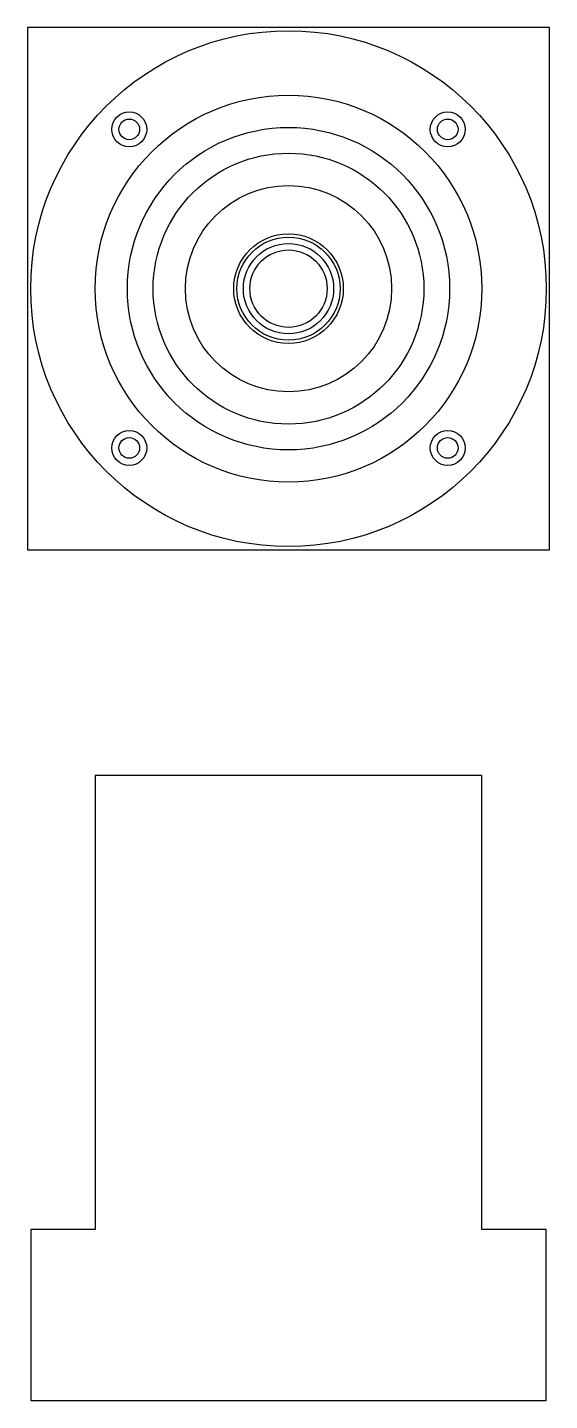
# Model space of a CAD drawing. Header units: millimetres. Extents: x 80 to 160, y 74 to 286.
import ezdxf

# ---------------------------------------------------------------- set-up
doc = ezdxf.new("R2010")
doc.units = ezdxf.units.MM
doc.layers.add('GEOMETRY', color=7, linetype='Continuous')

msp = doc.modelspace()

# ---------------------------------------------------------------- linework, layer by layer
at = {"layer": 'GEOMETRY'}
for points in [[(79.5, 205.4), (160.5, 205.4), (160.5, 286.4), (79.5, 286.4)], [(80, 73.5), (160, 73.5), (160, 100), (150, 100), (150, 170.4), (90, 170.4), (90, 100), (80, 100)]]:
    msp.add_lwpolyline(points, close=True, dxfattribs=at)
for centre, radius in [((120, 245.9), 40), ((120, 245.9), 30), ((95.3, 270.6), 2.7), ((144.7, 270.6), 2.7), ((95.3, 270.6), 1.6), ((120, 245.9), 25), ((144.7, 270.6), 1.6), ((120, 245.9), 21), ((120, 245.9), 16), ((120, 245.9), 8.5), ((120, 245.9), 8), ((120, 245.9), 7), ((120, 245.9), 6), ((95.3, 221.2), 2.7), ((144.7, 221.2), 2.7), ((95.3, 221.2), 1.6), ((144.7, 221.2), 1.6)]:
    msp.add_circle(centre, radius, dxfattribs=at)

doc.saveas('drawing.dxf')
